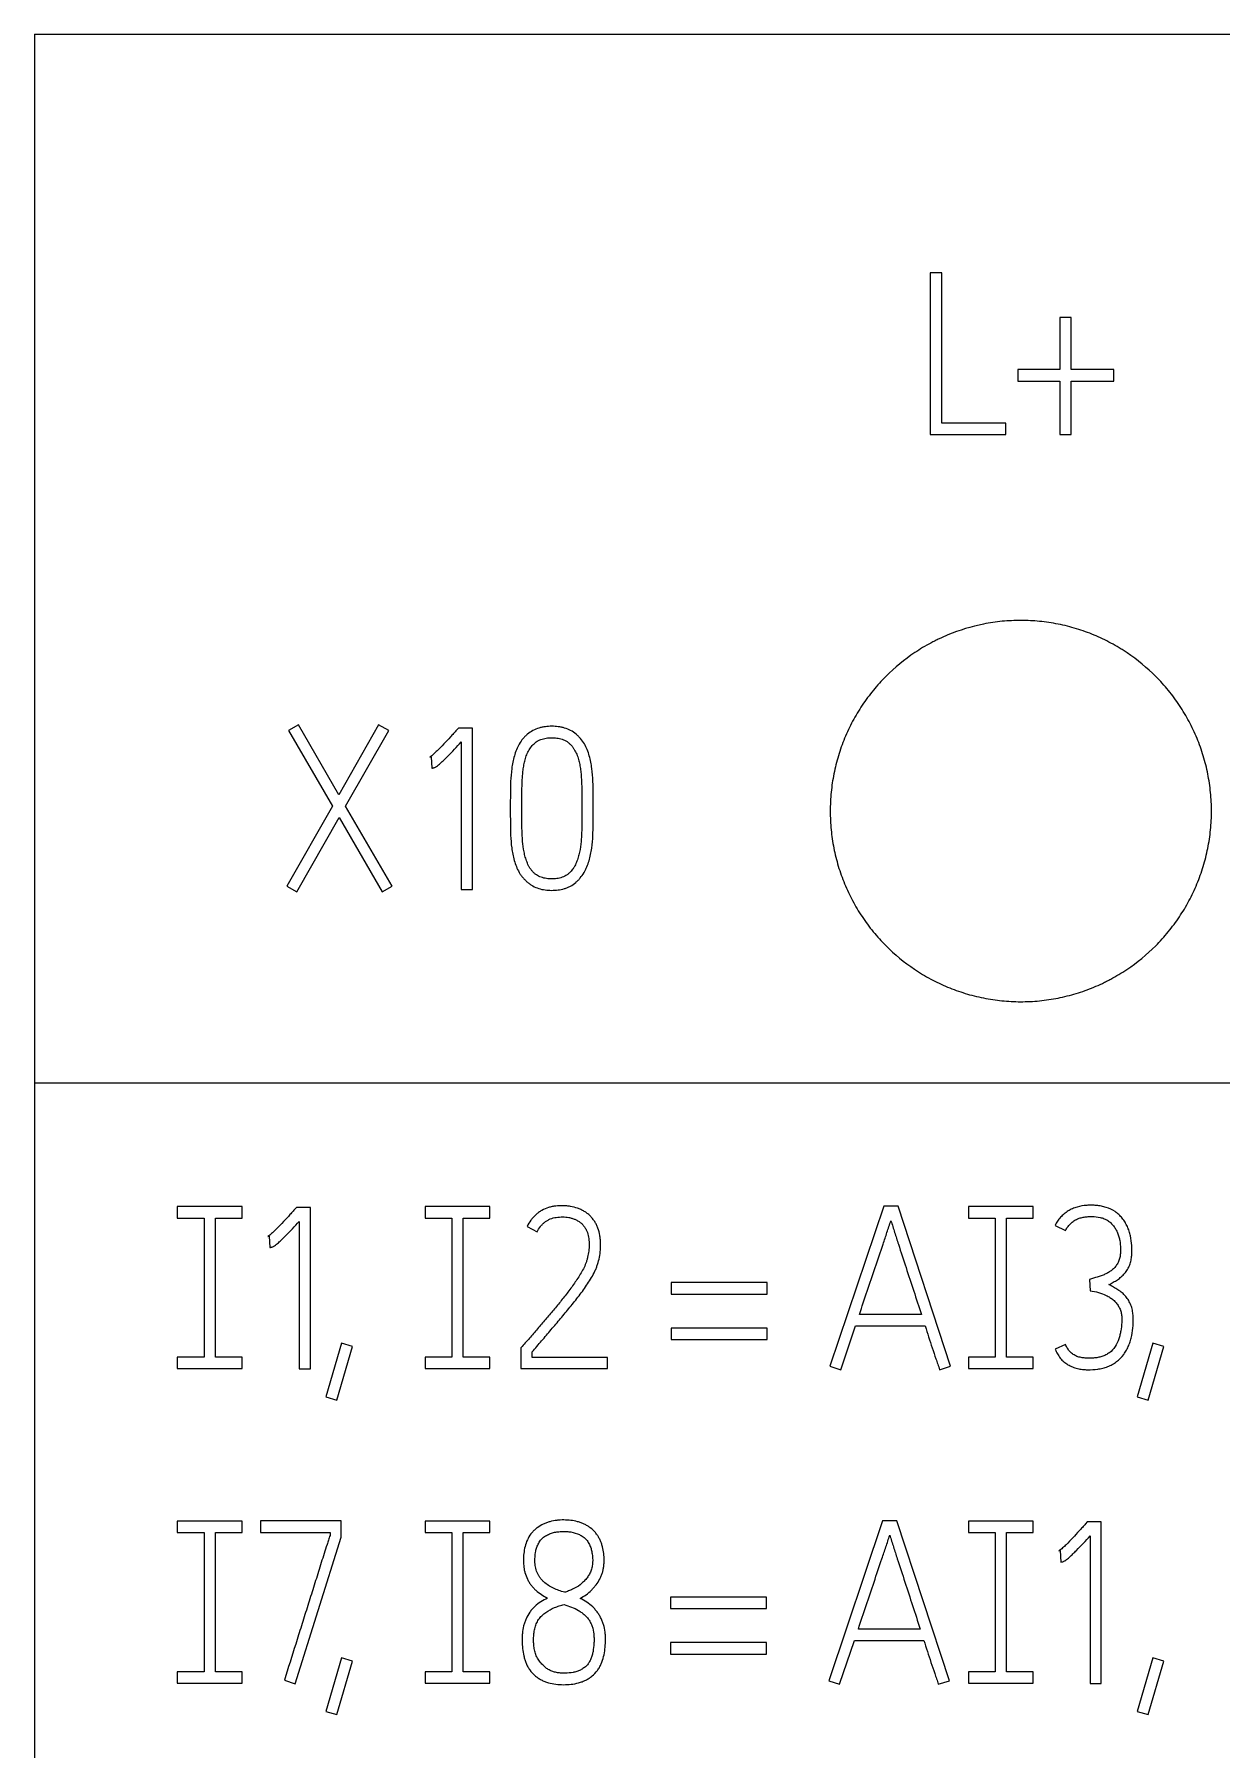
# Model space of a CAD drawing. Extents: x 0 to 420, y 0 to 297.
# Drawn here: x 91.51 to 103.97, y 217.38 to 235.38 of the extents above; entities that cross this region are included whole.
import ezdxf

# ---------------------------------------------------------------- set-up
doc = ezdxf.new("R2010")
doc.units = 0
doc.header["$LTSCALE"] = 23.1
doc.layers.add('10000_FRONT', color=7, linetype='CONTINUOUS')
doc.layers.add('10500_FRONT_LABELING', color=7, linetype='CONTINUOUS')

msp = doc.modelspace()

# ---------------------------------------------------------------- linework, layer by layer
at = {"layer": '10000_FRONT', "color": 7, "linetype": 'CONTINUOUS'}
for p, q in [((91.515, 235.376), (91.515, 145.376)), ((91.515, 235.376), (163.015, 235.376)), ((91.515, 224.376), (163.015, 224.376))]:
    msp.add_line(p, q, dxfattribs=at)
for points, knots in [([(103.865, 227.226), (103.865, 227.292), (103.861, 227.357), (103.849, 227.487), (103.839, 227.551), (103.814, 227.679), (103.798, 227.742), (103.77, 227.836), (103.76, 227.867), (103.737, 227.929), (103.726, 227.959), (103.688, 228.05), (103.633, 228.168), (103.566, 228.28), (103.512, 228.361), (103.493, 228.388), (103.454, 228.441), (103.434, 228.467), (103.371, 228.543), (103.327, 228.592), (103.189, 228.73), (103.089, 228.813), (102.966, 228.896), (102.952, 228.905), (102.924, 228.922), (102.91, 228.931), (102.868, 228.957), (102.839, 228.973), (102.752, 229.019), (102.693, 229.048), (102.573, 229.098), (102.511, 229.12), (102.417, 229.149), (102.386, 229.157), (102.322, 229.174), (102.29, 229.181), (102.192, 229.2), (102.062, 229.22), (101.932, 229.226), (101.801, 229.226), (101.736, 229.223), (101.637, 229.214), (101.604, 229.21), (101.539, 229.2), (101.377, 229.172), (101.22, 229.124), (101.069, 229.061), (101.039, 229.048), (100.994, 229.027), (100.979, 229.02), (100.95, 229.005), (100.876, 228.967), (100.806, 228.925), (100.644, 228.816), (100.543, 228.733), (100.426, 228.616), (100.403, 228.592), (100.359, 228.543), (100.338, 228.519), (100.276, 228.443), (100.237, 228.391), (100.165, 228.282), (100.131, 228.226), (100.085, 228.14), (100.07, 228.11), (100.042, 228.051), (100.029, 228.021), (99.991, 227.93), (99.948, 227.807), (99.916, 227.681), (99.897, 227.586), (99.891, 227.553), (99.882, 227.489), (99.878, 227.456), (99.868, 227.358), (99.865, 227.292), (99.865, 227.226)], [0, 0, 0, 0, 0.03125, 0.03125, 0.0625, 0.0625, 0.09375, 0.09375, 0.109375, 0.109375, 0.125, 0.125, 0.15625, 0.1875, 0.1875, 0.203125, 0.203125, 0.21875, 0.21875, 0.25, 0.25, 0.3125, 0.3125, 0.320312, 0.320312, 0.328125, 0.328125, 0.34375, 0.34375, 0.375, 0.375, 0.40625, 0.40625, 0.421875, 0.421875, 0.4375, 0.4375, 0.46875, 0.5, 0.5, 0.53125, 0.53125, 0.546875, 0.546875, 0.5625, 0.625, 0.625, 0.640625, 0.640625, 0.648438, 0.648438, 0.65625, 0.6875, 0.6875, 0.75, 0.75, 0.765625, 0.765625, 0.78125, 0.78125, 0.8125, 0.8125, 0.84375, 0.84375, 0.859375, 0.859375, 0.875, 0.875, 0.90625, 0.9375, 0.9375, 0.953125, 0.953125, 0.96875, 0.96875, 1, 1, 1, 1]), ([(99.865, 227.226), (99.865, 227.16), (99.868, 227.095), (99.881, 226.966), (99.89, 226.901), (99.915, 226.774), (99.931, 226.711), (99.959, 226.617), (99.97, 226.586), (99.992, 226.524), (100.003, 226.493), (100.041, 226.402), (100.097, 226.285), (100.163, 226.173), (100.217, 226.091), (100.236, 226.065), (100.275, 226.012), (100.295, 225.986), (100.358, 225.909), (100.402, 225.861), (100.54, 225.722), (100.641, 225.639), (100.763, 225.557), (100.777, 225.548), (100.805, 225.53), (100.819, 225.521), (100.861, 225.496), (100.89, 225.479), (100.977, 225.433), (101.036, 225.405), (101.156, 225.355), (101.218, 225.333), (101.312, 225.304), (101.343, 225.295), (101.407, 225.279), (101.44, 225.272), (101.537, 225.252), (101.667, 225.233), (101.797, 225.226), (101.928, 225.226), (101.994, 225.229), (102.092, 225.239), (102.125, 225.243), (102.19, 225.253), (102.223, 225.258), (102.319, 225.278), (102.383, 225.293), (102.508, 225.331), (102.569, 225.353), (102.66, 225.391), (102.69, 225.404), (102.735, 225.426), (102.75, 225.433), (102.779, 225.448), (102.853, 225.486), (102.923, 225.528), (103.085, 225.637), (103.186, 225.72), (103.303, 225.836), (103.326, 225.86), (103.37, 225.909), (103.391, 225.934), (103.453, 226.01), (103.492, 226.062), (103.564, 226.17), (103.598, 226.226), (103.644, 226.313), (103.659, 226.342), (103.687, 226.402), (103.7, 226.432), (103.738, 226.522), (103.781, 226.645), (103.813, 226.771), (103.832, 226.867), (103.838, 226.899), (103.848, 226.964), (103.852, 226.996), (103.861, 227.095), (103.865, 227.16), (103.865, 227.226)], [0, 0, 0, 0, 0.03125, 0.03125, 0.0625, 0.0625, 0.09375, 0.09375, 0.109375, 0.109375, 0.125, 0.125, 0.15625, 0.1875, 0.1875, 0.203125, 0.203125, 0.21875, 0.21875, 0.25, 0.25, 0.3125, 0.3125, 0.320312, 0.320312, 0.328125, 0.328125, 0.34375, 0.34375, 0.375, 0.375, 0.40625, 0.40625, 0.421875, 0.421875, 0.4375, 0.4375, 0.46875, 0.5, 0.5, 0.53125, 0.53125, 0.546875, 0.546875, 0.5625, 0.5625, 0.59375, 0.59375, 0.625, 0.625, 0.640625, 0.640625, 0.648438, 0.648438, 0.65625, 0.6875, 0.6875, 0.75, 0.75, 0.765625, 0.765625, 0.78125, 0.78125, 0.8125, 0.8125, 0.84375, 0.84375, 0.859375, 0.859375, 0.875, 0.875, 0.90625, 0.9375, 0.9375, 0.953125, 0.953125, 0.96875, 0.96875, 1, 1, 1, 1])]:
    msp.add_open_spline(points, degree=3, knots=knots, dxfattribs=at)
at = {"layer": '10500_FRONT_LABELING', "color": 7, "linetype": 'CONTINUOUS'}
for p, q in [((100.915, 232.874), (100.915, 231.176)), ((101.035, 232.874), (100.915, 232.874)), ((101.035, 231.297), (101.035, 232.874)), ((102.275, 232.405), (102.275, 231.858)), ((102.393, 232.405), (102.275, 232.405)), ((102.393, 231.858), (102.393, 232.405)), ((101.832, 231.858), (101.832, 231.737)), ((102.275, 231.858), (101.832, 231.858)), ((102.841, 231.858), (102.393, 231.858)), ((102.841, 231.737), (102.841, 231.858)), ((101.832, 231.737), (102.275, 231.737)), ((102.275, 231.737), (102.275, 231.176)), ((102.393, 231.176), (102.393, 231.737)), ((102.393, 231.737), (102.841, 231.737)), ((101.709, 231.297), (101.035, 231.297)), ((101.709, 231.176), (101.709, 231.297)), ((100.915, 231.176), (101.709, 231.176)), ((102.275, 231.176), (102.393, 231.176)), ((94.285, 228.132), (94.183, 228.073)), ((94.183, 228.073), (94.643, 227.279)), ((94.709, 227.397), (94.285, 228.132)), ((95.127, 228.132), (94.709, 227.397)), ((94.78, 227.276), (95.233, 228.073)), ((95.233, 228.073), (95.127, 228.132)), ((95.964, 228.097), (95.947, 228.078)), ((96.112, 228.097), (95.964, 228.097)), ((96.112, 226.404), (96.112, 228.097)), ((95.994, 227.951), (95.994, 226.404)), ((95.664, 227.793), (95.678, 227.797)), ((95.678, 227.797), (95.685, 227.677)), ((94.643, 227.279), (94.165, 226.437)), ((94.268, 226.378), (94.712, 227.158)), ((94.712, 227.158), (95.164, 226.378)), ((95.268, 226.437), (94.78, 227.276)), ((96.508, 227.267), (96.508, 227.241)), ((96.628, 227.241), (96.628, 227.267)), ((97.26, 227.267), (97.26, 227.241)), ((97.378, 227.241), (97.378, 227.267)), ((94.165, 226.437), (94.268, 226.378)), ((95.164, 226.378), (95.268, 226.437)), ((95.994, 226.404), (96.112, 226.404)), ((93.015, 223.076), (93.015, 222.956)), ((93.695, 223.076), (93.015, 223.076)), ((93.695, 222.956), (93.695, 223.076)), ((94.264, 223.067), (94.247, 223.048)), ((94.413, 223.067), (94.264, 223.067)), ((94.413, 221.374), (94.413, 223.067)), ((95.615, 223.076), (95.615, 222.956)), ((96.295, 223.076), (95.615, 223.076)), ((96.295, 222.956), (96.295, 223.076)), ((100.426, 223.079), (99.861, 221.402)), ((100.577, 223.079), (100.426, 223.079)), ((101.128, 221.402), (100.577, 223.079)), ((101.315, 223.076), (101.315, 222.956)), ((101.995, 223.076), (101.315, 223.076)), ((101.995, 222.956), (101.995, 223.076)), ((93.015, 222.956), (93.295, 222.956)), ((93.295, 222.956), (93.295, 221.496)), ((93.415, 221.496), (93.415, 222.956)), ((93.415, 222.956), (93.695, 222.956)), ((94.295, 222.921), (94.295, 221.374)), ((95.615, 222.956), (95.895, 222.956)), ((95.895, 222.956), (95.895, 221.496)), ((96.015, 221.496), (96.015, 222.956)), ((96.015, 222.956), (96.295, 222.956)), ((96.684, 222.866), (96.79, 222.812)), ((101.315, 222.956), (101.595, 222.956)), ((101.595, 222.956), (101.595, 221.496)), ((101.715, 221.496), (101.715, 222.956)), ((101.715, 222.956), (101.995, 222.956)), ((102.225, 222.878), (102.333, 222.824)), ((93.965, 222.763), (93.979, 222.767)), ((93.979, 222.767), (93.986, 222.647)), ((102.586, 222.312), (102.593, 222.194)), ((98.196, 222.279), (98.196, 222.159)), ((99.205, 222.279), (98.196, 222.279)), ((98.196, 222.159), (99.205, 222.159)), ((99.205, 222.159), (99.205, 222.279)), ((100.821, 221.944), (100.171, 221.944)), ((98.196, 221.801), (98.196, 221.68)), ((99.205, 221.801), (98.196, 221.801)), ((99.205, 221.68), (99.205, 221.801)), ((99.975, 221.364), (100.131, 221.824)), ((100.131, 221.824), (100.861, 221.824)), ((94.737, 221.643), (94.572, 221.079)), ((94.687, 221.046), (94.853, 221.607)), ((94.853, 221.607), (94.737, 221.643)), ((96.634, 221.61), (96.62, 221.593)), ((96.62, 221.593), (96.62, 221.376)), ((98.196, 221.68), (99.205, 221.68)), ((102.333, 221.629), (102.225, 221.579)), ((103.25, 221.643), (103.085, 221.079)), ((103.2, 221.046), (103.365, 221.607)), ((103.365, 221.607), (103.25, 221.643)), ((93.015, 221.496), (93.015, 221.376)), ((93.295, 221.496), (93.015, 221.496)), ((93.695, 221.496), (93.415, 221.496)), ((93.695, 221.376), (93.695, 221.496)), ((95.615, 221.496), (95.615, 221.376)), ((95.895, 221.496), (95.615, 221.496)), ((96.295, 221.496), (96.015, 221.496)), ((96.295, 221.376), (96.295, 221.496)), ((96.738, 221.494), (96.738, 221.551)), ((97.527, 221.494), (96.738, 221.494)), ((97.527, 221.376), (97.527, 221.494)), ((99.861, 221.402), (99.975, 221.364)), ((101.012, 221.364), (101.128, 221.402)), ((101.315, 221.496), (101.315, 221.376)), ((101.595, 221.496), (101.315, 221.496)), ((101.995, 221.496), (101.715, 221.496)), ((101.995, 221.376), (101.995, 221.496)), ((93.015, 221.376), (93.695, 221.376)), ((94.295, 221.374), (94.413, 221.374)), ((95.615, 221.376), (96.295, 221.376)), ((96.62, 221.376), (97.527, 221.376)), ((101.315, 221.376), (101.995, 221.376)), ((94.572, 221.079), (94.687, 221.046)), ((103.085, 221.079), (103.2, 221.046)), ((93.015, 219.776), (93.015, 219.656)), ((93.695, 219.776), (93.015, 219.776)), ((93.695, 219.656), (93.695, 219.776)), ((93.886, 219.779), (93.886, 219.658)), ((94.735, 219.779), (93.886, 219.779)), ((94.735, 219.606), (94.735, 219.779)), ((95.615, 219.776), (95.615, 219.656)), ((96.295, 219.776), (95.615, 219.776)), ((96.295, 219.656), (96.295, 219.776)), ((100.414, 219.779), (99.851, 218.102)), ((100.565, 219.779), (100.414, 219.779)), ((101.115, 218.102), (100.565, 219.779)), ((101.315, 219.776), (101.315, 219.656)), ((101.995, 219.776), (101.315, 219.776)), ((101.995, 219.656), (101.995, 219.776)), ((102.56, 219.767), (102.544, 219.748)), ((102.707, 219.767), (102.56, 219.767)), ((102.707, 218.074), (102.707, 219.767)), ((93.015, 219.656), (93.295, 219.656)), ((93.295, 219.656), (93.295, 218.196)), ((93.415, 218.196), (93.415, 219.656)), ((93.415, 219.656), (93.695, 219.656)), ((93.886, 219.658), (94.617, 219.658)), ((94.251, 218.069), (94.735, 219.606)), ((94.617, 219.658), (94.617, 219.625)), ((95.615, 219.656), (95.895, 219.656)), ((95.895, 219.656), (95.895, 218.196)), ((96.015, 218.196), (96.015, 219.656)), ((96.015, 219.656), (96.295, 219.656)), ((101.315, 219.656), (101.595, 219.656)), ((101.595, 219.656), (101.595, 218.196)), ((101.715, 218.196), (101.715, 219.656)), ((101.715, 219.656), (101.995, 219.656)), ((102.591, 219.621), (102.591, 218.074)), ((102.265, 219.463), (102.279, 219.467)), ((102.279, 219.467), (102.286, 219.347)), ((98.188, 218.979), (98.188, 218.859)), ((99.195, 218.979), (98.188, 218.979)), ((99.195, 218.859), (99.195, 218.979)), ((98.188, 218.859), (99.195, 218.859)), ((98.188, 218.501), (98.188, 218.38)), ((99.195, 218.501), (98.188, 218.501)), ((99.195, 218.38), (99.195, 218.501)), ((99.964, 218.064), (100.12, 218.524)), ((100.12, 218.524), (100.848, 218.524)), ((100.808, 218.644), (100.16, 218.644)), ((94.737, 218.343), (94.572, 217.779)), ((94.852, 218.307), (94.737, 218.343)), ((98.188, 218.38), (99.195, 218.38)), ((103.25, 218.343), (103.085, 217.779)), ((103.365, 218.307), (103.25, 218.343)), ((93.015, 218.196), (93.015, 218.076)), ((93.295, 218.196), (93.015, 218.196)), ((93.695, 218.196), (93.415, 218.196)), ((93.695, 218.076), (93.695, 218.196)), ((94.687, 217.746), (94.852, 218.307)), ((95.615, 218.196), (95.615, 218.076)), ((95.895, 218.196), (95.615, 218.196)), ((96.295, 218.196), (96.015, 218.196)), ((96.295, 218.076), (96.295, 218.196)), ((101.315, 218.196), (101.315, 218.076)), ((101.595, 218.196), (101.315, 218.196)), ((101.995, 218.196), (101.715, 218.196)), ((101.995, 218.076), (101.995, 218.196)), ((103.2, 217.746), (103.365, 218.307)), ((93.015, 218.076), (93.695, 218.076)), ((94.138, 218.107), (94.251, 218.069)), ((95.615, 218.076), (96.295, 218.076)), ((99.851, 218.102), (99.964, 218.064)), ((100.999, 218.064), (101.115, 218.102)), ((101.315, 218.076), (101.995, 218.076)), ((102.591, 218.074), (102.707, 218.074)), ((94.572, 217.779), (94.687, 217.746)), ((103.085, 217.779), (103.2, 217.746))]:
    msp.add_line(p, q, dxfattribs=at)
for points, knots in [([(95.947, 228.078), (95.936, 228.065), (95.925, 228.053), (95.902, 228.028), (95.891, 228.016), (95.857, 227.979), (95.834, 227.954), (95.788, 227.906), (95.764, 227.882), (95.728, 227.847), (95.716, 227.835), (95.697, 227.819), (95.691, 227.813), (95.678, 227.802), (95.671, 227.797), (95.664, 227.793)], [0, 0, 0, 0, 0.125, 0.125, 0.25, 0.25, 0.5, 0.5, 0.75, 0.75, 0.875, 0.875, 0.9375, 0.9375, 1, 1, 1, 1]), ([(97.378, 227.267), (97.378, 227.312), (97.378, 227.357), (97.377, 227.448), (97.377, 227.493), (97.373, 227.583), (97.369, 227.628), (97.361, 227.695), (97.357, 227.718), (97.349, 227.762), (97.344, 227.784), (97.331, 227.828), (97.324, 227.849), (97.307, 227.892), (97.297, 227.912), (97.274, 227.951), (97.261, 227.969), (97.239, 227.995), (97.231, 228.003), (97.215, 228.019), (97.207, 228.027), (97.181, 228.048), (97.162, 228.061), (97.121, 228.083), (97.1, 228.091), (97.068, 228.101), (97.057, 228.103), (97.034, 228.108), (97.023, 228.11), (96.989, 228.114), (96.966, 228.116), (96.921, 228.116), (96.899, 228.114), (96.865, 228.11), (96.853, 228.108), (96.831, 228.103), (96.82, 228.1), (96.788, 228.09), (96.767, 228.082), (96.726, 228.06), (96.707, 228.048), (96.681, 228.026), (96.673, 228.019), (96.657, 228.003), (96.649, 227.994), (96.627, 227.968), (96.614, 227.949), (96.591, 227.91), (96.581, 227.89), (96.564, 227.848), (96.557, 227.826), (96.545, 227.783), (96.539, 227.761), (96.53, 227.717), (96.527, 227.695), (96.518, 227.627), (96.514, 227.582), (96.511, 227.515), (96.51, 227.492), (96.51, 227.447), (96.509, 227.425), (96.509, 227.357), (96.508, 227.312), (96.508, 227.267)], [0, 0, 0, 0, 0.0625, 0.0625, 0.125, 0.125, 0.1875, 0.1875, 0.21875, 0.21875, 0.25, 0.25, 0.28125, 0.28125, 0.3125, 0.3125, 0.34375, 0.34375, 0.359375, 0.359375, 0.375, 0.375, 0.40625, 0.40625, 0.4375, 0.4375, 0.453125, 0.453125, 0.46875, 0.46875, 0.5, 0.5, 0.53125, 0.53125, 0.546875, 0.546875, 0.5625, 0.5625, 0.59375, 0.59375, 0.625, 0.625, 0.640625, 0.640625, 0.65625, 0.65625, 0.6875, 0.6875, 0.71875, 0.71875, 0.75, 0.75, 0.78125, 0.78125, 0.8125, 0.8125, 0.875, 0.875, 0.90625, 0.90625, 0.9375, 0.9375, 1, 1, 1, 1]), ([(95.685, 227.677), (95.69, 227.677), (95.694, 227.678), (95.703, 227.68), (95.707, 227.681), (95.715, 227.684), (95.719, 227.686), (95.727, 227.69), (95.73, 227.692), (95.741, 227.7), (95.748, 227.705), (95.762, 227.716), (95.768, 227.722), (95.788, 227.739), (95.8, 227.751), (95.826, 227.775), (95.838, 227.787), (95.875, 227.824), (95.899, 227.849), (95.947, 227.9), (95.971, 227.925), (95.994, 227.951)], [0, 0, 0, 0, 0.03125, 0.03125, 0.0625, 0.0625, 0.09375, 0.09375, 0.125, 0.125, 0.1875, 0.1875, 0.25, 0.25, 0.375, 0.375, 0.5, 0.5, 0.75, 0.75, 1, 1, 1, 1]), ([(96.628, 227.267), (96.628, 227.304), (96.629, 227.341), (96.63, 227.415), (96.63, 227.452), (96.632, 227.508), (96.632, 227.526), (96.634, 227.563), (96.636, 227.582), (96.639, 227.619), (96.641, 227.637), (96.645, 227.674), (96.648, 227.693), (96.655, 227.729), (96.659, 227.747), (96.668, 227.783), (96.674, 227.8), (96.687, 227.835), (96.695, 227.851), (96.715, 227.884), (96.726, 227.899), (96.75, 227.927), (96.765, 227.94), (96.787, 227.957), (96.795, 227.962), (96.812, 227.97), (96.821, 227.974), (96.848, 227.984), (96.866, 227.988), (96.903, 227.994), (96.922, 227.995), (96.96, 227.996), (96.979, 227.995), (97.007, 227.991), (97.016, 227.989), (97.034, 227.985), (97.043, 227.982), (97.07, 227.973), (97.088, 227.965), (97.112, 227.95), (97.119, 227.944), (97.133, 227.932), (97.14, 227.925), (97.153, 227.911), (97.159, 227.903), (97.17, 227.888), (97.175, 227.88), (97.19, 227.856), (97.198, 227.839), (97.213, 227.805), (97.219, 227.787), (97.229, 227.75), (97.233, 227.732), (97.241, 227.696), (97.243, 227.677), (97.248, 227.64), (97.25, 227.622), (97.253, 227.585), (97.254, 227.566), (97.256, 227.529), (97.257, 227.51), (97.259, 227.454), (97.259, 227.417), (97.26, 227.342), (97.26, 227.304), (97.26, 227.267)], [0, 0, 0, 0, 0.0625, 0.0625, 0.125, 0.125, 0.15625, 0.15625, 0.1875, 0.1875, 0.21875, 0.21875, 0.25, 0.25, 0.28125, 0.28125, 0.3125, 0.3125, 0.34375, 0.34375, 0.375, 0.375, 0.40625, 0.40625, 0.421875, 0.421875, 0.4375, 0.4375, 0.46875, 0.46875, 0.5, 0.5, 0.53125, 0.53125, 0.546875, 0.546875, 0.5625, 0.5625, 0.59375, 0.59375, 0.609375, 0.609375, 0.625, 0.625, 0.640625, 0.640625, 0.65625, 0.65625, 0.6875, 0.6875, 0.71875, 0.71875, 0.75, 0.75, 0.78125, 0.78125, 0.8125, 0.8125, 0.84375, 0.84375, 0.875, 0.875, 0.9375, 0.9375, 1, 1, 1, 1]), ([(96.508, 227.241), (96.508, 227.196), (96.509, 227.152), (96.509, 227.085), (96.51, 227.062), (96.51, 227.018), (96.511, 226.995), (96.514, 226.929), (96.517, 226.884), (96.526, 226.818), (96.53, 226.796), (96.539, 226.752), (96.544, 226.73), (96.556, 226.686), (96.564, 226.665), (96.58, 226.623), (96.59, 226.602), (96.607, 226.573), (96.613, 226.563), (96.627, 226.545), (96.634, 226.536), (96.648, 226.519), (96.656, 226.511), (96.672, 226.495), (96.68, 226.487), (96.698, 226.472), (96.707, 226.465), (96.725, 226.452), (96.735, 226.446), (96.764, 226.429), (96.785, 226.421), (96.829, 226.407), (96.851, 226.402), (96.896, 226.396), (96.919, 226.395), (96.953, 226.394), (96.964, 226.395), (96.987, 226.396), (96.998, 226.397), (97.032, 226.401), (97.054, 226.406), (97.087, 226.416), (97.097, 226.42), (97.119, 226.428), (97.129, 226.433), (97.159, 226.449), (97.177, 226.462), (97.203, 226.484), (97.212, 226.492), (97.228, 226.508), (97.235, 226.516), (97.257, 226.542), (97.27, 226.561), (97.288, 226.59), (97.293, 226.6), (97.303, 226.62), (97.308, 226.631), (97.321, 226.662), (97.328, 226.683), (97.341, 226.726), (97.347, 226.748), (97.356, 226.792), (97.36, 226.815), (97.369, 226.882), (97.373, 226.926), (97.376, 226.994), (97.376, 227.016), (97.377, 227.061), (97.377, 227.084), (97.378, 227.151), (97.378, 227.196), (97.378, 227.241)], [0, 0, 0, 0, 0.0625, 0.0625, 0.09375, 0.09375, 0.125, 0.125, 0.1875, 0.1875, 0.21875, 0.21875, 0.25, 0.25, 0.28125, 0.28125, 0.3125, 0.3125, 0.328125, 0.328125, 0.34375, 0.34375, 0.359375, 0.359375, 0.375, 0.375, 0.390625, 0.390625, 0.40625, 0.40625, 0.4375, 0.4375, 0.46875, 0.46875, 0.5, 0.5, 0.515625, 0.515625, 0.53125, 0.53125, 0.5625, 0.5625, 0.578125, 0.578125, 0.59375, 0.59375, 0.625, 0.625, 0.640625, 0.640625, 0.65625, 0.65625, 0.6875, 0.6875, 0.703125, 0.703125, 0.71875, 0.71875, 0.75, 0.75, 0.78125, 0.78125, 0.8125, 0.8125, 0.875, 0.875, 0.90625, 0.90625, 0.9375, 0.9375, 1, 1, 1, 1]), ([(97.26, 227.241), (97.26, 227.204), (97.26, 227.167), (97.259, 227.092), (97.259, 227.055), (97.257, 226.999), (97.256, 226.981), (97.254, 226.943), (97.252, 226.925), (97.247, 226.869), (97.242, 226.832), (97.231, 226.778), (97.226, 226.759), (97.216, 226.724), (97.21, 226.706), (97.196, 226.672), (97.188, 226.655), (97.174, 226.631), (97.168, 226.623), (97.157, 226.608), (97.152, 226.601), (97.139, 226.587), (97.133, 226.58), (97.119, 226.568), (97.111, 226.562), (97.088, 226.546), (97.071, 226.538), (97.044, 226.528), (97.035, 226.526), (97.017, 226.521), (96.989, 226.516), (96.961, 226.515), (96.933, 226.515), (96.924, 226.515), (96.905, 226.516), (96.896, 226.517), (96.868, 226.521), (96.85, 226.526), (96.823, 226.535), (96.814, 226.539), (96.798, 226.547), (96.782, 226.557), (96.767, 226.568), (96.753, 226.581), (96.746, 226.588), (96.734, 226.602), (96.728, 226.609), (96.717, 226.624), (96.712, 226.632), (96.703, 226.648), (96.698, 226.657), (96.69, 226.674), (96.687, 226.682), (96.677, 226.708), (96.671, 226.726), (96.661, 226.762), (96.657, 226.78), (96.646, 226.835), (96.642, 226.872), (96.636, 226.927), (96.635, 226.945), (96.633, 226.982), (96.632, 227.001), (96.63, 227.056), (96.63, 227.093), (96.629, 227.167), (96.628, 227.204), (96.628, 227.241)], [0, 0, 0, 0, 0.0625, 0.0625, 0.125, 0.125, 0.15625, 0.15625, 0.1875, 0.1875, 0.25, 0.25, 0.28125, 0.28125, 0.3125, 0.3125, 0.34375, 0.34375, 0.359375, 0.359375, 0.375, 0.375, 0.390625, 0.390625, 0.40625, 0.40625, 0.4375, 0.4375, 0.453125, 0.453125, 0.46875, 0.5, 0.5, 0.515625, 0.515625, 0.53125, 0.53125, 0.5625, 0.5625, 0.578125, 0.578125, 0.59375, 0.609375, 0.609375, 0.625, 0.625, 0.640625, 0.640625, 0.65625, 0.65625, 0.671875, 0.671875, 0.6875, 0.6875, 0.71875, 0.71875, 0.75, 0.75, 0.8125, 0.8125, 0.84375, 0.84375, 0.875, 0.875, 0.9375, 0.9375, 1, 1, 1, 1]), ([(94.247, 223.048), (94.236, 223.035), (94.225, 223.023), (94.202, 222.998), (94.191, 222.986), (94.157, 222.949), (94.134, 222.924), (94.088, 222.876), (94.065, 222.852), (94.029, 222.817), (94.016, 222.805), (93.998, 222.789), (93.991, 222.783), (93.978, 222.772), (93.972, 222.767), (93.965, 222.763)], [0, 0, 0, 0, 0.125, 0.125, 0.25, 0.25, 0.5, 0.5, 0.75, 0.75, 0.875, 0.875, 0.9375, 0.9375, 1, 1, 1, 1]), ([(96.738, 221.551), (96.771, 221.59), (96.804, 221.629), (96.871, 221.707), (96.904, 221.746), (96.97, 221.824), (97.004, 221.863), (97.069, 221.941), (97.102, 221.981), (97.167, 222.06), (97.199, 222.1), (97.245, 222.161), (97.261, 222.182), (97.29, 222.223), (97.305, 222.245), (97.334, 222.287), (97.347, 222.309), (97.373, 222.353), (97.385, 222.376), (97.402, 222.411), (97.407, 222.422), (97.416, 222.446), (97.42, 222.458), (97.432, 222.495), (97.439, 222.52), (97.449, 222.57), (97.452, 222.596), (97.456, 222.647), (97.457, 222.672), (97.455, 222.711), (97.454, 222.724), (97.451, 222.749), (97.45, 222.762), (97.443, 222.8), (97.437, 222.825), (97.423, 222.862), (97.418, 222.874), (97.407, 222.897), (97.401, 222.908), (97.387, 222.93), (97.379, 222.94), (97.363, 222.96), (97.354, 222.97), (97.336, 222.988), (97.326, 222.997), (97.306, 223.013), (97.295, 223.02), (97.273, 223.033), (97.262, 223.039), (97.238, 223.049), (97.226, 223.054), (97.19, 223.067), (97.165, 223.074), (97.127, 223.08), (97.114, 223.082), (97.088, 223.084), (97.075, 223.085), (97.037, 223.086), (97.011, 223.085), (96.972, 223.081), (96.96, 223.079), (96.934, 223.074), (96.921, 223.07), (96.884, 223.059), (96.861, 223.048), (96.827, 223.029), (96.816, 223.022), (96.795, 223.007), (96.775, 222.991), (96.757, 222.973), (96.739, 222.954), (96.731, 222.944), (96.708, 222.912), (96.694, 222.89), (96.684, 222.866)], [0, 0, 0, 0, 0.0625, 0.0625, 0.125, 0.125, 0.1875, 0.1875, 0.25, 0.25, 0.3125, 0.3125, 0.34375, 0.34375, 0.375, 0.375, 0.40625, 0.40625, 0.4375, 0.4375, 0.453125, 0.453125, 0.46875, 0.46875, 0.5, 0.5, 0.53125, 0.53125, 0.5625, 0.5625, 0.578125, 0.578125, 0.59375, 0.59375, 0.625, 0.625, 0.640625, 0.640625, 0.65625, 0.65625, 0.671875, 0.671875, 0.6875, 0.6875, 0.703125, 0.703125, 0.71875, 0.71875, 0.734375, 0.734375, 0.75, 0.75, 0.78125, 0.78125, 0.796875, 0.796875, 0.8125, 0.8125, 0.84375, 0.84375, 0.859375, 0.859375, 0.875, 0.875, 0.90625, 0.90625, 0.921875, 0.921875, 0.9375, 0.953125, 0.953125, 0.96875, 0.96875, 1, 1, 1, 1]), ([(102.789, 222.258), (102.805, 222.266), (102.82, 222.274), (102.849, 222.291), (102.864, 222.299), (102.885, 222.313), (102.892, 222.318), (102.905, 222.329), (102.912, 222.334), (102.925, 222.345), (102.931, 222.351), (102.943, 222.363), (102.949, 222.37), (102.966, 222.389), (102.976, 222.403), (102.989, 222.425), (102.993, 222.433), (103, 222.448), (103.004, 222.456), (103.013, 222.481), (103.018, 222.497), (103.025, 222.53), (103.027, 222.547), (103.03, 222.582), (103.03, 222.599), (103.03, 222.633), (103.03, 222.65), (103.026, 222.701), (103.022, 222.735), (103.01, 222.785), (103.006, 222.802), (102.996, 222.835), (102.983, 222.867), (102.967, 222.897), (102.949, 222.927), (102.939, 222.941), (102.918, 222.968), (102.9, 222.986), (102.881, 223.003), (102.867, 223.013), (102.86, 223.019), (102.824, 223.043), (102.793, 223.057), (102.752, 223.071), (102.743, 223.073), (102.727, 223.077), (102.701, 223.083), (102.659, 223.089), (102.625, 223.09), (102.59, 223.091), (102.573, 223.09), (102.522, 223.086), (102.488, 223.081), (102.447, 223.069), (102.439, 223.066), (102.422, 223.061), (102.414, 223.057), (102.39, 223.047), (102.36, 223.031), (102.332, 223.011), (102.312, 222.994), (102.305, 222.989), (102.293, 222.977), (102.287, 222.971), (102.269, 222.952), (102.259, 222.938), (102.245, 222.917), (102.24, 222.909), (102.232, 222.894), (102.228, 222.886), (102.225, 222.878)], [0, 0, 0, 0, 0.03125, 0.03125, 0.0625, 0.0625, 0.078125, 0.078125, 0.09375, 0.09375, 0.109375, 0.109375, 0.125, 0.125, 0.15625, 0.15625, 0.171875, 0.171875, 0.1875, 0.1875, 0.21875, 0.21875, 0.25, 0.25, 0.28125, 0.28125, 0.3125, 0.3125, 0.375, 0.375, 0.40625, 0.40625, 0.4375, 0.46875, 0.46875, 0.5, 0.5, 0.53125, 0.546875, 0.546875, 0.5625, 0.5625, 0.625, 0.625, 0.640625, 0.640625, 0.65625, 0.6875, 0.71875, 0.71875, 0.75, 0.75, 0.8125, 0.8125, 0.828125, 0.828125, 0.84375, 0.84375, 0.875, 0.90625, 0.90625, 0.921875, 0.921875, 0.9375, 0.9375, 0.96875, 0.96875, 0.984375, 0.984375, 1, 1, 1, 1]), ([(93.986, 222.647), (93.99, 222.647), (93.995, 222.648), (94.003, 222.65), (94.007, 222.651), (94.016, 222.654), (94.02, 222.656), (94.027, 222.66), (94.031, 222.662), (94.042, 222.67), (94.048, 222.675), (94.062, 222.686), (94.069, 222.692), (94.088, 222.709), (94.101, 222.721), (94.126, 222.745), (94.138, 222.757), (94.175, 222.794), (94.199, 222.819), (94.247, 222.87), (94.271, 222.895), (94.295, 222.921)], [0, 0, 0, 0, 0.03125, 0.03125, 0.0625, 0.0625, 0.09375, 0.09375, 0.125, 0.125, 0.1875, 0.1875, 0.25, 0.25, 0.375, 0.375, 0.5, 0.5, 0.75, 0.75, 1, 1, 1, 1]), ([(96.79, 222.812), (96.799, 222.832), (96.811, 222.851), (96.832, 222.876), (96.839, 222.884), (96.855, 222.9), (96.871, 222.914), (96.889, 222.926), (96.908, 222.937), (96.918, 222.942), (96.949, 222.955), (96.97, 222.96), (97.002, 222.965), (97.013, 222.966), (97.035, 222.968), (97.046, 222.968), (97.079, 222.967), (97.101, 222.966), (97.133, 222.96), (97.144, 222.957), (97.165, 222.951), (97.175, 222.947), (97.196, 222.939), (97.205, 222.934), (97.225, 222.923), (97.234, 222.917), (97.251, 222.903), (97.259, 222.896), (97.27, 222.884), (97.273, 222.88), (97.28, 222.871), (97.284, 222.867), (97.293, 222.853), (97.298, 222.844), (97.308, 222.824), (97.313, 222.814), (97.324, 222.783), (97.328, 222.762), (97.333, 222.729), (97.334, 222.718), (97.335, 222.697), (97.336, 222.686), (97.336, 222.653), (97.334, 222.631), (97.329, 222.588), (97.325, 222.567), (97.317, 222.535), (97.314, 222.524), (97.308, 222.503), (97.305, 222.493), (97.294, 222.462), (97.285, 222.443), (97.265, 222.404), (97.254, 222.386), (97.232, 222.349), (97.22, 222.331), (97.184, 222.276), (97.159, 222.241), (97.107, 222.171), (97.081, 222.137), (97.027, 222.07), (96.999, 222.036), (96.944, 221.97), (96.916, 221.937), (96.86, 221.871), (96.832, 221.839), (96.776, 221.773), (96.747, 221.74), (96.705, 221.691), (96.691, 221.675), (96.662, 221.642), (96.648, 221.626), (96.634, 221.61)], [0, 0, 0, 0, 0.03125, 0.03125, 0.046875, 0.046875, 0.0625, 0.078125, 0.078125, 0.09375, 0.09375, 0.125, 0.125, 0.140625, 0.140625, 0.15625, 0.15625, 0.1875, 0.1875, 0.203125, 0.203125, 0.21875, 0.21875, 0.234375, 0.234375, 0.25, 0.25, 0.265625, 0.265625, 0.273438, 0.273438, 0.28125, 0.28125, 0.296875, 0.296875, 0.3125, 0.3125, 0.34375, 0.34375, 0.359375, 0.359375, 0.375, 0.375, 0.40625, 0.40625, 0.4375, 0.4375, 0.453125, 0.453125, 0.46875, 0.46875, 0.5, 0.5, 0.53125, 0.53125, 0.5625, 0.5625, 0.625, 0.625, 0.6875, 0.6875, 0.75, 0.75, 0.8125, 0.8125, 0.875, 0.875, 0.9375, 0.9375, 0.96875, 0.96875, 1, 1, 1, 1]), ([(100.171, 221.944), (100.198, 222.026), (100.226, 222.108), (100.281, 222.272), (100.308, 222.354), (100.364, 222.518), (100.392, 222.6), (100.434, 222.723), (100.447, 222.764), (100.474, 222.846), (100.488, 222.887), (100.502, 222.928)], [0, 0, 0, 0, 0.25, 0.25, 0.5, 0.5, 0.75, 0.75, 0.875, 0.875, 1, 1, 1, 1]), ([(100.502, 222.928), (100.515, 222.887), (100.528, 222.846), (100.554, 222.764), (100.567, 222.723), (100.607, 222.6), (100.634, 222.518), (100.687, 222.354), (100.714, 222.272), (100.768, 222.109), (100.794, 222.027), (100.821, 221.944)], [0, 0, 0, 0, 0.125, 0.125, 0.25, 0.25, 0.5, 0.5, 0.75, 0.75, 1, 1, 1, 1]), ([(102.333, 222.824), (102.34, 222.837), (102.347, 222.849), (102.362, 222.872), (102.371, 222.883), (102.391, 222.903), (102.401, 222.912), (102.424, 222.929), (102.436, 222.936), (102.461, 222.948), (102.475, 222.953), (102.502, 222.961), (102.516, 222.964), (102.543, 222.969), (102.557, 222.97), (102.586, 222.972), (102.6, 222.973), (102.642, 222.972), (102.67, 222.969), (102.705, 222.961), (102.711, 222.959), (102.725, 222.955), (102.732, 222.952), (102.751, 222.944), (102.764, 222.938), (102.782, 222.926), (102.788, 222.922), (102.799, 222.914), (102.804, 222.909), (102.82, 222.895), (102.829, 222.884), (102.842, 222.867), (102.846, 222.862), (102.854, 222.85), (102.865, 222.832), (102.875, 222.813), (102.885, 222.787), (102.89, 222.774), (102.897, 222.746), (102.9, 222.733), (102.907, 222.691), (102.909, 222.663), (102.91, 222.621), (102.91, 222.607), (102.909, 222.579), (102.908, 222.565), (102.903, 222.537), (102.899, 222.523), (102.89, 222.497), (102.883, 222.484), (102.872, 222.466), (102.868, 222.461), (102.859, 222.449), (102.855, 222.444), (102.841, 222.428), (102.831, 222.418), (102.808, 222.401), (102.797, 222.393), (102.773, 222.378), (102.76, 222.372), (102.735, 222.36), (102.721, 222.355), (102.695, 222.346), (102.681, 222.341), (102.64, 222.329), (102.613, 222.32), (102.586, 222.312)], [0, 0, 0, 0, 0.03125, 0.03125, 0.0625, 0.0625, 0.09375, 0.09375, 0.125, 0.125, 0.15625, 0.15625, 0.1875, 0.1875, 0.21875, 0.21875, 0.25, 0.25, 0.3125, 0.3125, 0.328125, 0.328125, 0.34375, 0.34375, 0.375, 0.375, 0.390625, 0.390625, 0.40625, 0.40625, 0.4375, 0.4375, 0.453125, 0.453125, 0.46875, 0.5, 0.5, 0.53125, 0.53125, 0.5625, 0.5625, 0.625, 0.625, 0.65625, 0.65625, 0.6875, 0.6875, 0.71875, 0.71875, 0.75, 0.75, 0.765625, 0.765625, 0.78125, 0.78125, 0.8125, 0.8125, 0.84375, 0.84375, 0.875, 0.875, 0.90625, 0.90625, 0.9375, 0.9375, 1, 1, 1, 1]), ([(102.225, 221.579), (102.232, 221.563), (102.24, 221.547), (102.258, 221.516), (102.267, 221.501), (102.284, 221.48), (102.29, 221.473), (102.302, 221.46), (102.309, 221.454), (102.329, 221.437), (102.344, 221.427), (102.367, 221.413), (102.375, 221.409), (102.391, 221.401), (102.399, 221.397), (102.424, 221.387), (102.441, 221.382), (102.476, 221.373), (102.493, 221.37), (102.52, 221.367), (102.529, 221.366), (102.547, 221.365), (102.556, 221.365), (102.601, 221.364), (102.636, 221.366), (102.689, 221.373), (102.707, 221.376), (102.742, 221.385), (102.759, 221.391), (102.793, 221.404), (102.809, 221.411), (102.832, 221.424), (102.84, 221.429), (102.855, 221.439), (102.863, 221.444), (102.899, 221.471), (102.924, 221.497), (102.95, 221.533), (102.956, 221.541), (102.965, 221.556), (102.979, 221.579), (102.991, 221.603), (103.004, 221.637), (103.01, 221.654), (103.021, 221.688), (103.025, 221.706), (103.036, 221.758), (103.04, 221.793), (103.044, 221.847), (103.044, 221.865), (103.044, 221.901), (103.044, 221.919), (103.041, 221.954), (103.039, 221.972), (103.033, 221.999), (103.031, 222.007), (103.026, 222.025), (103.023, 222.033), (103.013, 222.058), (103.005, 222.074), (102.992, 222.098), (102.987, 222.105), (102.976, 222.12), (102.971, 222.127), (102.953, 222.148), (102.941, 222.16), (102.913, 222.183), (102.898, 222.194), (102.868, 222.214), (102.852, 222.223), (102.821, 222.241), (102.805, 222.25), (102.789, 222.258)], [0, 0, 0, 0, 0.03125, 0.03125, 0.0625, 0.0625, 0.078125, 0.078125, 0.09375, 0.09375, 0.125, 0.125, 0.140625, 0.140625, 0.15625, 0.15625, 0.1875, 0.1875, 0.21875, 0.21875, 0.234375, 0.234375, 0.25, 0.25, 0.3125, 0.3125, 0.34375, 0.34375, 0.375, 0.375, 0.40625, 0.40625, 0.421875, 0.421875, 0.4375, 0.4375, 0.5, 0.5, 0.515625, 0.515625, 0.53125, 0.5625, 0.5625, 0.59375, 0.59375, 0.625, 0.625, 0.6875, 0.6875, 0.71875, 0.71875, 0.75, 0.75, 0.78125, 0.78125, 0.796875, 0.796875, 0.8125, 0.8125, 0.84375, 0.84375, 0.859375, 0.859375, 0.875, 0.875, 0.90625, 0.90625, 0.9375, 0.9375, 0.96875, 0.96875, 1, 1, 1, 1]), ([(102.593, 222.194), (102.622, 222.19), (102.651, 222.183), (102.707, 222.167), (102.734, 222.158), (102.774, 222.138), (102.787, 222.131), (102.811, 222.115), (102.823, 222.107), (102.846, 222.087), (102.856, 222.077), (102.875, 222.054), (102.883, 222.042), (102.895, 222.023), (102.898, 222.017), (102.904, 222.003), (102.907, 221.997), (102.915, 221.976), (102.918, 221.962), (102.923, 221.933), (102.923, 221.918), (102.924, 221.888), (102.924, 221.874), (102.922, 221.83), (102.919, 221.801), (102.911, 221.758), (102.908, 221.743), (102.901, 221.715), (102.897, 221.701), (102.883, 221.659), (102.871, 221.632), (102.838, 221.582), (102.818, 221.561), (102.788, 221.539), (102.782, 221.535), (102.769, 221.527), (102.763, 221.523), (102.743, 221.514), (102.729, 221.508), (102.708, 221.501), (102.701, 221.499), (102.686, 221.496), (102.665, 221.491), (102.628, 221.486), (102.599, 221.485), (102.569, 221.485), (102.554, 221.485), (102.525, 221.488), (102.511, 221.49), (102.482, 221.495), (102.467, 221.499), (102.44, 221.51), (102.427, 221.517), (102.408, 221.529), (102.402, 221.534), (102.391, 221.544), (102.386, 221.549), (102.376, 221.559), (102.371, 221.565), (102.362, 221.577), (102.358, 221.583), (102.346, 221.602), (102.339, 221.615), (102.333, 221.629)], [0, 0, 0, 0, 0.0625, 0.0625, 0.125, 0.125, 0.15625, 0.15625, 0.1875, 0.1875, 0.21875, 0.21875, 0.25, 0.25, 0.265625, 0.265625, 0.28125, 0.28125, 0.3125, 0.3125, 0.34375, 0.34375, 0.375, 0.375, 0.4375, 0.4375, 0.46875, 0.46875, 0.5, 0.5, 0.5625, 0.5625, 0.625, 0.625, 0.640625, 0.640625, 0.65625, 0.65625, 0.6875, 0.6875, 0.703125, 0.703125, 0.71875, 0.75, 0.78125, 0.78125, 0.8125, 0.8125, 0.84375, 0.84375, 0.875, 0.875, 0.90625, 0.90625, 0.921875, 0.921875, 0.9375, 0.9375, 0.953125, 0.953125, 0.96875, 0.96875, 1, 1, 1, 1]), ([(100.861, 221.824), (100.873, 221.786), (100.885, 221.747), (100.909, 221.67), (100.922, 221.632), (100.948, 221.556), (100.96, 221.517), (100.98, 221.46), (100.987, 221.441), (101, 221.403), (101.006, 221.384), (101.012, 221.364)], [0, 0, 0, 0, 0.25, 0.25, 0.5, 0.5, 0.75, 0.75, 0.875, 0.875, 1, 1, 1, 1]), ([(97.241, 218.965), (97.262, 218.977), (97.283, 218.99), (97.323, 219.018), (97.342, 219.034), (97.368, 219.06), (97.377, 219.069), (97.393, 219.087), (97.401, 219.097), (97.423, 219.126), (97.436, 219.147), (97.453, 219.179), (97.458, 219.19), (97.468, 219.213), (97.476, 219.236), (97.482, 219.26), (97.487, 219.284), (97.489, 219.296), (97.491, 219.32), (97.492, 219.332), (97.493, 219.357), (97.493, 219.369), (97.492, 219.406), (97.49, 219.43), (97.483, 219.478), (97.477, 219.502), (97.467, 219.538), (97.463, 219.549), (97.453, 219.572), (97.448, 219.583), (97.437, 219.605), (97.431, 219.615), (97.417, 219.636), (97.409, 219.646), (97.386, 219.674), (97.368, 219.691), (97.338, 219.713), (97.328, 219.72), (97.307, 219.733), (97.296, 219.739), (97.274, 219.749), (97.262, 219.754), (97.239, 219.763), (97.227, 219.766), (97.168, 219.783), (97.119, 219.788), (97.057, 219.788), (97.045, 219.788), (97.02, 219.786), (97.008, 219.785), (96.972, 219.781), (96.948, 219.776), (96.912, 219.767), (96.9, 219.763), (96.877, 219.755), (96.866, 219.75), (96.832, 219.734), (96.811, 219.721), (96.782, 219.699), (96.772, 219.691), (96.754, 219.674), (96.745, 219.665), (96.721, 219.638), (96.707, 219.617), (96.684, 219.573), (96.675, 219.551), (96.661, 219.503), (96.656, 219.479), (96.649, 219.43), (96.647, 219.406), (96.646, 219.357), (96.647, 219.333), (96.65, 219.296), (96.652, 219.284), (96.656, 219.26), (96.659, 219.248), (96.669, 219.212), (96.678, 219.189), (96.694, 219.156), (96.7, 219.145), (96.713, 219.124), (96.72, 219.114), (96.735, 219.095), (96.743, 219.086), (96.759, 219.067), (96.768, 219.059), (96.796, 219.034), (96.815, 219.019), (96.856, 218.992), (96.877, 218.979), (96.899, 218.968)], [0, 0, 0, 0, 0.03125, 0.03125, 0.0625, 0.0625, 0.078125, 0.078125, 0.09375, 0.09375, 0.125, 0.125, 0.140625, 0.140625, 0.15625, 0.171875, 0.171875, 0.1875, 0.1875, 0.203125, 0.203125, 0.21875, 0.21875, 0.25, 0.25, 0.28125, 0.28125, 0.296875, 0.296875, 0.3125, 0.3125, 0.328125, 0.328125, 0.34375, 0.34375, 0.375, 0.375, 0.390625, 0.390625, 0.40625, 0.40625, 0.421875, 0.421875, 0.4375, 0.4375, 0.5, 0.5, 0.515625, 0.515625, 0.53125, 0.53125, 0.5625, 0.5625, 0.578125, 0.578125, 0.59375, 0.59375, 0.625, 0.625, 0.640625, 0.640625, 0.65625, 0.65625, 0.6875, 0.6875, 0.71875, 0.71875, 0.75, 0.75, 0.78125, 0.78125, 0.8125, 0.8125, 0.828125, 0.828125, 0.84375, 0.84375, 0.875, 0.875, 0.890625, 0.890625, 0.90625, 0.90625, 0.921875, 0.921875, 0.9375, 0.9375, 0.96875, 0.96875, 1, 1, 1, 1]), ([(94.617, 219.625), (94.614, 219.618), (94.611, 219.61), (94.606, 219.594), (94.603, 219.586), (94.596, 219.562), (94.591, 219.547), (94.575, 219.499), (94.565, 219.468), (94.535, 219.373), (94.516, 219.309), (94.476, 219.183), (94.456, 219.12), (94.426, 219.025), (94.416, 218.993), (94.396, 218.93), (94.386, 218.898), (94.356, 218.803), (94.337, 218.74), (94.297, 218.613), (94.277, 218.55), (94.218, 218.36), (94.178, 218.234), (94.138, 218.107)], [0, 0, 0, 0, 0.015625, 0.015625, 0.03125, 0.03125, 0.0625, 0.0625, 0.125, 0.125, 0.25, 0.25, 0.375, 0.375, 0.4375, 0.4375, 0.5, 0.5, 0.625, 0.625, 0.75, 0.75, 1, 1, 1, 1]), ([(96.767, 219.357), (96.767, 219.387), (96.769, 219.418), (96.776, 219.463), (96.779, 219.478), (96.788, 219.508), (96.794, 219.522), (96.804, 219.543), (96.808, 219.549), (96.816, 219.562), (96.821, 219.569), (96.835, 219.587), (96.846, 219.597), (96.864, 219.612), (96.871, 219.616), (96.884, 219.624), (96.891, 219.628), (96.911, 219.639), (96.925, 219.644), (96.947, 219.652), (96.955, 219.654), (96.97, 219.658), (96.992, 219.663), (97.015, 219.665), (97.046, 219.668), (97.061, 219.668), (97.092, 219.668), (97.107, 219.667), (97.153, 219.662), (97.183, 219.655), (97.219, 219.641), (97.226, 219.638), (97.24, 219.632), (97.253, 219.624), (97.266, 219.616), (97.279, 219.607), (97.285, 219.602), (97.302, 219.586), (97.312, 219.575), (97.325, 219.556), (97.329, 219.549), (97.337, 219.536), (97.34, 219.529), (97.35, 219.508), (97.355, 219.493), (97.362, 219.464), (97.365, 219.448), (97.372, 219.403), (97.374, 219.373), (97.371, 219.327), (97.37, 219.312), (97.364, 219.281), (97.359, 219.266), (97.348, 219.238), (97.341, 219.224), (97.329, 219.204), (97.325, 219.198), (97.316, 219.185), (97.312, 219.179), (97.297, 219.161), (97.287, 219.15), (97.265, 219.129), (97.253, 219.118), (97.217, 219.09), (97.19, 219.074), (97.149, 219.054), (97.134, 219.048), (97.105, 219.038), (97.091, 219.033), (97.076, 219.029)], [0, 0, 0, 0, 0.0625, 0.0625, 0.09375, 0.09375, 0.125, 0.125, 0.140625, 0.140625, 0.15625, 0.15625, 0.1875, 0.1875, 0.203125, 0.203125, 0.21875, 0.21875, 0.25, 0.25, 0.265625, 0.265625, 0.28125, 0.3125, 0.3125, 0.34375, 0.34375, 0.375, 0.375, 0.4375, 0.4375, 0.453125, 0.453125, 0.46875, 0.484375, 0.484375, 0.5, 0.5, 0.53125, 0.53125, 0.546875, 0.546875, 0.5625, 0.5625, 0.59375, 0.59375, 0.625, 0.625, 0.6875, 0.6875, 0.71875, 0.71875, 0.75, 0.75, 0.78125, 0.78125, 0.796875, 0.796875, 0.8125, 0.8125, 0.84375, 0.84375, 0.875, 0.875, 0.9375, 0.9375, 0.96875, 0.96875, 1, 1, 1, 1]), ([(100.16, 218.644), (100.187, 218.726), (100.214, 218.808), (100.269, 218.972), (100.297, 219.054), (100.352, 219.218), (100.38, 219.3), (100.422, 219.423), (100.436, 219.464), (100.463, 219.546), (100.476, 219.587), (100.49, 219.628)], [0, 0, 0, 0, 0.25, 0.25, 0.5, 0.5, 0.75, 0.75, 0.875, 0.875, 1, 1, 1, 1]), ([(100.49, 219.628), (100.503, 219.587), (100.516, 219.546), (100.542, 219.464), (100.555, 219.423), (100.595, 219.3), (100.622, 219.218), (100.675, 219.054), (100.702, 218.972), (100.756, 218.809), (100.782, 218.727), (100.808, 218.644)], [0, 0, 0, 0, 0.125, 0.125, 0.25, 0.25, 0.5, 0.5, 0.75, 0.75, 1, 1, 1, 1]), ([(102.544, 219.748), (102.533, 219.735), (102.522, 219.723), (102.5, 219.698), (102.488, 219.686), (102.455, 219.649), (102.432, 219.624), (102.387, 219.576), (102.364, 219.552), (102.328, 219.517), (102.316, 219.505), (102.297, 219.489), (102.291, 219.483), (102.278, 219.472), (102.272, 219.467), (102.265, 219.463)], [0, 0, 0, 0, 0.125, 0.125, 0.25, 0.25, 0.5, 0.5, 0.75, 0.75, 0.875, 0.875, 0.9375, 0.9375, 1, 1, 1, 1]), ([(102.286, 219.347), (102.29, 219.347), (102.294, 219.348), (102.303, 219.35), (102.307, 219.351), (102.315, 219.354), (102.319, 219.356), (102.327, 219.36), (102.33, 219.362), (102.341, 219.37), (102.348, 219.375), (102.361, 219.386), (102.368, 219.392), (102.387, 219.409), (102.399, 219.421), (102.424, 219.445), (102.436, 219.457), (102.473, 219.494), (102.497, 219.519), (102.544, 219.57), (102.567, 219.595), (102.591, 219.621)], [0, 0, 0, 0, 0.03125, 0.03125, 0.0625, 0.0625, 0.09375, 0.09375, 0.125, 0.125, 0.1875, 0.1875, 0.25, 0.25, 0.375, 0.375, 0.5, 0.5, 0.75, 0.75, 1, 1, 1, 1]), ([(97.076, 219.029), (97.037, 219.041), (96.998, 219.054), (96.943, 219.081), (96.925, 219.091), (96.891, 219.113), (96.875, 219.125), (96.852, 219.146), (96.845, 219.153), (96.832, 219.168), (96.819, 219.184), (96.808, 219.201), (96.798, 219.219), (96.794, 219.228), (96.782, 219.256), (96.777, 219.276), (96.771, 219.306), (96.769, 219.316), (96.767, 219.336), (96.767, 219.346), (96.767, 219.357)], [0, 0, 0, 0, 0.25, 0.25, 0.375, 0.375, 0.5, 0.5, 0.5625, 0.5625, 0.625, 0.6875, 0.6875, 0.75, 0.75, 0.875, 0.875, 0.9375, 0.9375, 1, 1, 1, 1]), ([(96.899, 218.968), (96.874, 218.956), (96.851, 218.944), (96.807, 218.915), (96.785, 218.9), (96.756, 218.872), (96.747, 218.862), (96.729, 218.842), (96.721, 218.832), (96.698, 218.799), (96.685, 218.776), (96.669, 218.74), (96.664, 218.727), (96.655, 218.702), (96.651, 218.69), (96.641, 218.651), (96.637, 218.625), (96.634, 218.585), (96.633, 218.571), (96.632, 218.545), (96.632, 218.532), (96.633, 218.492), (96.634, 218.466), (96.64, 218.413), (96.645, 218.387), (96.654, 218.348), (96.657, 218.335), (96.665, 218.31), (96.669, 218.297), (96.68, 218.272), (96.685, 218.26), (96.698, 218.237), (96.705, 218.226), (96.729, 218.192), (96.746, 218.173), (96.777, 218.147), (96.787, 218.139), (96.81, 218.124), (96.821, 218.117), (96.845, 218.104), (96.857, 218.099), (96.882, 218.089), (96.895, 218.084), (96.96, 218.066), (97.013, 218.06), (97.12, 218.06), (97.173, 218.065), (97.238, 218.083), (97.251, 218.087), (97.276, 218.096), (97.288, 218.102), (97.312, 218.114), (97.324, 218.12), (97.346, 218.135), (97.357, 218.143), (97.388, 218.168), (97.407, 218.188), (97.43, 218.22), (97.438, 218.231), (97.451, 218.255), (97.457, 218.267), (97.473, 218.303), (97.481, 218.329), (97.494, 218.381), (97.498, 218.407), (97.505, 218.46), (97.506, 218.486), (97.507, 218.526), (97.507, 218.539), (97.507, 218.566), (97.506, 218.579), (97.503, 218.619), (97.498, 218.646), (97.489, 218.684), (97.485, 218.697), (97.476, 218.722), (97.471, 218.734), (97.459, 218.759), (97.453, 218.771), (97.44, 218.794), (97.433, 218.805), (97.418, 218.826), (97.409, 218.837), (97.392, 218.857), (97.383, 218.867), (97.353, 218.894), (97.332, 218.91), (97.288, 218.94), (97.265, 218.953), (97.241, 218.965)], [0, 0, 0, 0, 0.03125, 0.03125, 0.0625, 0.0625, 0.078125, 0.078125, 0.09375, 0.09375, 0.125, 0.125, 0.140625, 0.140625, 0.15625, 0.15625, 0.1875, 0.1875, 0.203125, 0.203125, 0.21875, 0.21875, 0.25, 0.25, 0.28125, 0.28125, 0.296875, 0.296875, 0.3125, 0.3125, 0.328125, 0.328125, 0.34375, 0.34375, 0.375, 0.375, 0.390625, 0.390625, 0.40625, 0.40625, 0.421875, 0.421875, 0.4375, 0.4375, 0.5, 0.5, 0.5625, 0.5625, 0.578125, 0.578125, 0.59375, 0.59375, 0.609375, 0.609375, 0.625, 0.625, 0.65625, 0.65625, 0.671875, 0.671875, 0.6875, 0.6875, 0.71875, 0.71875, 0.75, 0.75, 0.78125, 0.78125, 0.796875, 0.796875, 0.8125, 0.8125, 0.84375, 0.84375, 0.859375, 0.859375, 0.875, 0.875, 0.890625, 0.890625, 0.90625, 0.90625, 0.921875, 0.921875, 0.9375, 0.9375, 0.96875, 0.96875, 1, 1, 1, 1]), ([(96.859, 218.258), (96.846, 218.27), (96.834, 218.283), (96.818, 218.303), (96.812, 218.31), (96.802, 218.324), (96.798, 218.331), (96.789, 218.347), (96.785, 218.355), (96.778, 218.371), (96.775, 218.379), (96.767, 218.404), (96.763, 218.421), (96.757, 218.455), (96.755, 218.473), (96.753, 218.508), (96.752, 218.525), (96.753, 218.56), (96.754, 218.578), (96.757, 218.604), (96.758, 218.613), (96.761, 218.63), (96.763, 218.639), (96.769, 218.664), (96.774, 218.681), (96.785, 218.705), (96.788, 218.713), (96.797, 218.729), (96.801, 218.736), (96.816, 218.758), (96.827, 218.772), (96.852, 218.796), (96.866, 218.808), (96.909, 218.838), (96.94, 218.855), (96.989, 218.875), (97.006, 218.881), (97.039, 218.892), (97.056, 218.897), (97.073, 218.901)], [0, 0, 0, 0, 0.0625, 0.0625, 0.09375, 0.09375, 0.125, 0.125, 0.15625, 0.15625, 0.1875, 0.1875, 0.25, 0.25, 0.3125, 0.3125, 0.375, 0.375, 0.4375, 0.4375, 0.46875, 0.46875, 0.5, 0.5, 0.5625, 0.5625, 0.59375, 0.59375, 0.625, 0.625, 0.6875, 0.6875, 0.75, 0.75, 0.875, 0.875, 0.9375, 0.9375, 1, 1, 1, 1]), ([(97.073, 218.901), (97.099, 218.893), (97.125, 218.885), (97.175, 218.864), (97.2, 218.852), (97.235, 218.832), (97.247, 218.824), (97.269, 218.808), (97.28, 218.8), (97.3, 218.781), (97.309, 218.771), (97.327, 218.75), (97.335, 218.739), (97.348, 218.716), (97.355, 218.703), (97.365, 218.678), (97.369, 218.665), (97.38, 218.626), (97.384, 218.599), (97.387, 218.558), (97.387, 218.545), (97.387, 218.517), (97.387, 218.504), (97.384, 218.463), (97.381, 218.436), (97.374, 218.396), (97.371, 218.382), (97.363, 218.356), (97.357, 218.337), (97.348, 218.318), (97.342, 218.306), (97.339, 218.3), (97.328, 218.282), (97.32, 218.272), (97.301, 218.252), (97.291, 218.243), (97.268, 218.227), (97.256, 218.22), (97.238, 218.211), (97.232, 218.208), (97.219, 218.203), (97.199, 218.196), (97.18, 218.191), (97.14, 218.183), (97.112, 218.181), (97.071, 218.18), (97.057, 218.18), (97.03, 218.182), (97.017, 218.183), (96.99, 218.188), (96.976, 218.191), (96.95, 218.199), (96.937, 218.204), (96.919, 218.213), (96.913, 218.216), (96.901, 218.223), (96.895, 218.227), (96.879, 218.239), (96.868, 218.248), (96.859, 218.258)], [0, 0, 0, 0, 0.0625, 0.0625, 0.125, 0.125, 0.15625, 0.15625, 0.1875, 0.1875, 0.21875, 0.21875, 0.25, 0.25, 0.28125, 0.28125, 0.3125, 0.3125, 0.375, 0.375, 0.40625, 0.40625, 0.4375, 0.4375, 0.5, 0.5, 0.53125, 0.53125, 0.5625, 0.578125, 0.578125, 0.59375, 0.59375, 0.625, 0.625, 0.65625, 0.65625, 0.6875, 0.6875, 0.703125, 0.703125, 0.71875, 0.75, 0.75, 0.8125, 0.8125, 0.84375, 0.84375, 0.875, 0.875, 0.90625, 0.90625, 0.9375, 0.9375, 0.953125, 0.953125, 0.96875, 0.96875, 1, 1, 1, 1]), ([(100.848, 218.524), (100.86, 218.486), (100.872, 218.447), (100.897, 218.37), (100.909, 218.332), (100.935, 218.256), (100.948, 218.217), (100.968, 218.16), (100.974, 218.141), (100.987, 218.103), (100.993, 218.084), (100.999, 218.064)], [0, 0, 0, 0, 0.25, 0.25, 0.5, 0.5, 0.75, 0.75, 0.875, 0.875, 1, 1, 1, 1])]:
    msp.add_open_spline(points, degree=3, knots=knots, dxfattribs=at)

doc.saveas('drawing.dxf')
